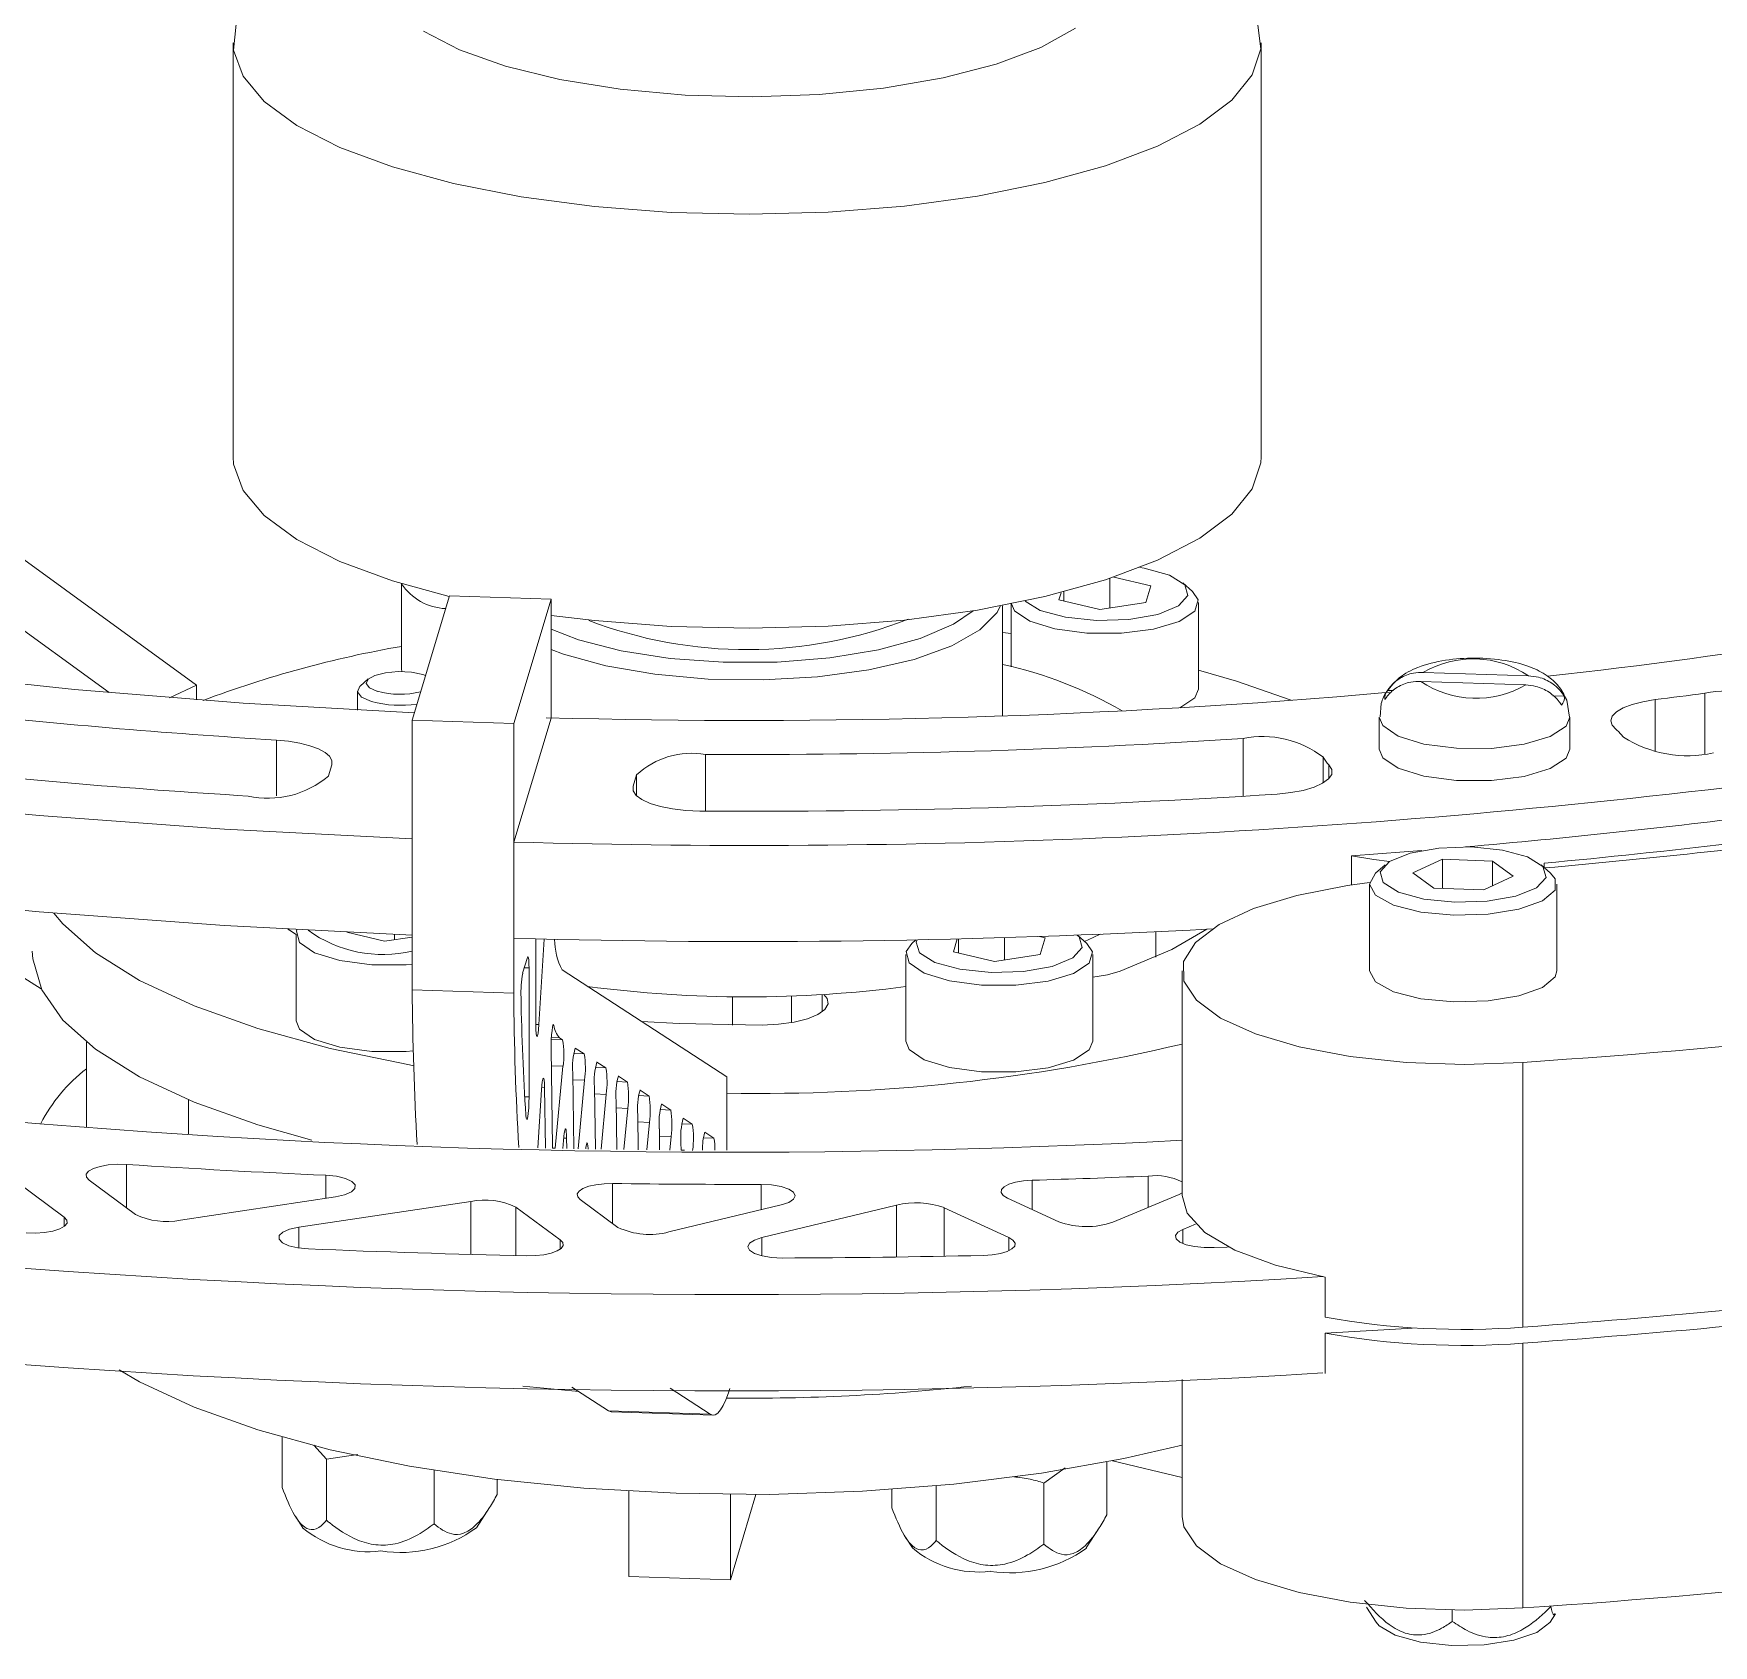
# Model space of a CAD drawing. Header units: millimetres. Extents: x 30 to 313, y 16 to 167.
# Drawn here: x 201.39 to 226.06, y 60.33 to 84 of the extents above; entities that cross this region are included whole.
import ezdxf

# ---------------------------------------------------------------- set-up
doc = ezdxf.new("R2010")
doc.units = ezdxf.units.MM

msp = doc.modelspace()

# ---------------------------------------------------------------- linework, layer by layer
at = {"color": 7, "linetype": 'Continuous', "lineweight": 15}
for p, q in [((183.995, 88.825), (203.78, 74.433)), ((183.12, 88.419), (202.496, 74.324)), ((204.318, 83.867), (204.318, 77.786)), ((219.418, 77.786), (219.418, 83.867)), ((217.194, 75.567), (217.194, 76.002)), ((217.253, 76.021), (217.795, 75.892)), ((206.791, 75.923), (206.791, 74.674)), ((216.478, 75.792), (216.447, 75.689)), ((216.521, 75.672), (216.521, 75.803)), ((217.721, 75.647), (217.795, 75.892)), ((218.407, 75.811), (218.267, 75.935)), ((206.947, 73.921), (207.494, 75.745)), ((208.987, 75.695), (207.494, 75.745)), ((208.44, 73.871), (208.987, 75.695)), ((208.987, 75.695), (208.987, 73.951)), ((215.618, 73.98), (215.618, 75.601)), ((215.746, 75.626), (215.746, 74.705)), ((217.047, 75.545), (216.447, 75.689)), ((217.047, 75.545), (217.721, 75.647)), ((218.496, 74.376), (218.496, 75.649)), ((215.746, 75.193), (215.618, 75.209)), ((206.303, 74.526), (206.184, 74.421)), ((206.791, 74.674), (206.796, 74.633)), ((221.801, 74.622), (223.343, 74.571)), ((203.383, 74.249), (203.78, 74.433)), ((203.78, 74.433), (203.78, 74.218)), ((206.144, 74.347), (206.144, 74.066)), ((221.362, 74.354), (221.274, 74.357)), ((223.303, 74.438), (221.762, 74.489)), ((223.87, 74.27), (223.703, 74.276)), ((221.182, 74.163), (221.164, 73.967)), ((223.948, 73.965), (223.905, 74.211)), ((208.44, 73.871), (206.947, 73.921)), ((206.947, 69.958), (206.947, 73.921)), ((208.44, 69.908), (208.44, 73.871)), ((208.987, 73.951), (208.713, 73.039)), ((221.152, 73.964), (221.152, 73.493)), ((223.952, 73.493), (223.952, 73.964)), ((205.766, 73.266), (205.717, 73.1)), ((208.713, 73.039), (208.44, 72.129)), ((210.244, 73.117), (210.194, 72.951)), ((208.44, 72.129), (208.44, 70.715)), ((220.742, 71.927), (220.742, 71.499)), ((221.647, 71.676), (222.079, 71.876)), ((222.814, 71.851), (222.079, 71.876)), ((222.079, 71.447), (222.079, 71.876)), ((223.118, 71.627), (222.814, 71.851)), ((222.814, 71.486), (222.814, 71.851)), ((221.237, 71.796), (221.097, 71.672)), ((221.952, 71.451), (221.647, 71.676)), ((223.118, 71.627), (222.687, 71.427)), ((223.669, 71.672), (223.529, 71.796)), ((221.008, 71.51), (221.008, 70.237)), ((221.952, 71.451), (222.687, 71.427)), ((223.758, 70.237), (223.758, 71.51)), ((217.871, 70.441), (217.871, 70.812)), ((205.241, 70.777), (205.241, 69.504)), ((206.543, 70.673), (205.988, 70.806)), ((206.016, 70.799), (206.016, 70.805)), ((206.543, 70.673), (206.947, 70.734)), ((206.689, 70.695), (206.689, 70.775)), ((208.763, 69.439), (208.763, 70.613)), ((208.886, 70.703), (208.808, 69.448)), ((214.344, 70.692), (214.285, 70.641)), ((214.954, 70.706), (214.898, 70.519)), ((214.971, 70.501), (214.971, 70.706)), ((215.645, 70.397), (215.645, 70.725)), ((216.162, 70.741), (216.245, 70.721)), ((216.172, 70.476), (216.245, 70.721)), ((216.858, 70.641), (216.72, 70.762)), ((208.57, 70.205), (208.639, 70.434)), ((214.196, 70.479), (214.196, 69.206)), ((215.498, 70.375), (214.898, 70.519)), ((215.498, 70.375), (216.172, 70.476)), ((216.946, 69.206), (216.946, 70.479)), ((208.664, 68.385), (208.664, 70.281)), ((209.149, 70.251), (211.571, 68.68)), ((218.258, 70.237), (218.258, 66.937)), ((208.44, 69.908), (206.947, 69.958)), ((202.163, 69.19), (202.163, 67.945)), ((209.008, 67.658), (208.988, 69.086)), ((209.111, 69.253), (209.157, 69.223)), ((209.342, 69.103), (209.474, 69.017)), ((209.659, 68.897), (209.792, 68.811)), ((223.261, 68.894), (223.261, 65.005)), ((209.162, 68.836), (209.048, 67.632)), ((209.323, 67.625), (209.308, 68.742)), ((209.48, 68.63), (209.384, 67.624)), ((209.977, 68.691), (210.109, 68.605)), ((211.571, 68.68), (211.571, 67.602)), ((208.847, 68.488), (208.794, 67.636)), ((208.904, 67.633), (208.891, 68.526)), ((209.638, 67.619), (209.625, 68.536)), ((209.797, 68.424), (209.721, 67.618)), ((210.294, 68.485), (210.427, 68.399)), ((203.663, 67.846), (203.663, 68.342)), ((209.953, 67.615), (209.943, 68.33)), ((210.115, 68.218), (210.057, 67.613)), ((210.267, 67.611), (210.26, 68.124)), ((210.612, 68.279), (210.744, 68.193)), ((210.432, 68.012), (210.394, 67.609)), ((210.582, 67.607), (210.578, 67.918)), ((210.929, 68.073), (211.062, 67.987)), ((211.247, 67.867), (211.379, 67.782)), ((209.008, 67.658), (209.009, 67.631)), ((209.177, 67.804), (209.16, 67.628)), ((209.218, 67.627), (209.216, 67.779)), ((210.75, 67.806), (210.731, 67.606)), ((210.897, 67.605), (210.895, 67.712)), ((201.144, 67.132), (201.837, 66.62)), ((202.201, 67.162), (202.882, 66.659)), ((203.543, 66.576), (205.821, 66.919)), ((209.415, 66.88), (209.97, 66.47)), ((215.692, 66.899), (216.443, 66.552)), ((217.24, 66.546), (218.212, 66.954)), ((218.258, 66.977), (218.212, 66.954)), ((205.281, 66.472), (207.808, 66.852)), ((208.469, 66.768), (209.121, 66.287)), ((210.719, 66.403), (212.367, 66.8)), ((212.084, 66.321), (214.063, 66.797)), ((214.761, 66.759), (215.71, 66.321)), ((218.267, 66.441), (218.453, 66.519)), ((220.355, 65.151), (220.355, 65.74)), ((220.355, 64.915), (220.355, 64.326)), ((223.261, 60.88), (223.261, 64.769)), ((218.258, 64.234), (218.258, 62.223)), ((208.575, 64.138), (209.393, 64.06)), ((209.833, 63.775), (209.294, 64.125)), ((211.326, 63.725), (210.736, 64.108)), ((211.326, 63.725), (209.833, 63.775)), ((209.875, 63.761), (211.368, 63.711)), ((205.036, 63.39), (205.036, 62.651)), ((205.505, 63.272), (205.689, 63.066)), ((206.151, 63.136), (205.689, 63.066)), ((205.689, 63.066), (205.689, 62.168)), ((216.225, 62.715), (216.536, 62.938)), ((217.151, 63.023), (217.151, 62.247)), ((217.236, 63.04), (218.258, 62.795)), ((207.269, 62.901), (207.269, 62.116)), ((208.196, 62.769), (208.196, 62.545)), ((214.645, 62.672), (214.645, 61.87)), ((216.225, 62.715), (216.225, 61.817)), ((210.128, 61.341), (210.128, 62.596)), ((211.621, 61.292), (211.621, 62.549)), ((211.997, 62.548), (211.621, 61.292)), ((213.992, 62.62), (213.992, 62.352)), ((205.237, 62.217), (205.339, 62.059)), ((207.893, 62.059), (208.083, 62.355)), ((216.849, 61.761), (217.039, 62.056)), ((214.193, 61.918), (214.294, 61.761)), ((211.621, 61.292), (210.128, 61.341)), ((220.963, 60.892), (221.106, 60.671)), ((222.225, 60.849), (222.225, 60.683)), ((223.66, 60.671), (223.74, 60.796)), ((223.672, 60.91), (223.672, 60.901))]:
    msp.add_line(p, q, dxfattribs=at)
at = {"color": 8, "linetype": 'Continuous', "lineweight": 15}
for p, q in [((225.933, 73.426), (225.933, 74.315)), ((225.202, 73.463), (225.202, 74.221)), ((204.953, 72.809), (204.953, 73.627)), ((219.151, 72.802), (219.151, 73.65)), ((211.255, 72.584), (211.255, 73.417)), ((220.33, 72.997), (220.33, 73.375)), ((210.244, 72.809), (210.244, 73.117)), ((220.411, 73.059), (220.411, 73.263)), ((210.194, 72.884), (210.194, 72.951)), ((223.573, 71.819), (223.573, 71.757)), ((208.664, 70.281), (208.594, 70.284)), ((211.653, 69.858), (211.653, 69.441)), ((212.517, 69.868), (212.517, 69.478)), ((212.97, 69.889), (212.97, 69.637)), ((208.808, 69.448), (208.763, 69.449)), ((209.028, 69.435), (209.014, 69.436)), ((209.157, 69.223), (208.991, 69.229)), ((209.111, 69.253), (208.992, 69.257)), ((209.342, 69.103), (209.339, 69.103)), ((209.162, 68.836), (208.992, 68.842)), ((209.474, 69.017), (209.321, 69.022)), ((209.659, 68.897), (209.657, 68.897)), ((209.48, 68.63), (209.309, 68.636)), ((209.792, 68.811), (209.638, 68.816)), ((210.109, 68.605), (209.956, 68.611)), ((209.977, 68.691), (209.974, 68.691)), ((208.664, 68.385), (208.6, 68.387)), ((208.891, 68.526), (208.85, 68.528)), ((209.797, 68.424), (209.627, 68.43)), ((210.427, 68.399), (210.273, 68.405)), ((210.294, 68.485), (210.292, 68.485)), ((210.115, 68.218), (209.944, 68.224)), ((210.744, 68.193), (210.59, 68.199)), ((210.612, 68.279), (210.609, 68.279)), ((210.432, 68.012), (210.262, 68.018)), ((211.062, 67.987), (210.908, 67.993)), ((210.929, 68.073), (210.927, 68.073)), ((211.247, 67.867), (211.244, 67.867)), ((209.048, 67.632), (209.009, 67.633)), ((209.216, 67.779), (209.174, 67.78)), ((210.75, 67.806), (210.579, 67.812)), ((210.945, 67.605), (210.896, 67.606)), ((211.379, 67.782), (211.225, 67.787)), ((202.752, 66.755), (202.752, 67.394)), ((205.68, 66.897), (205.68, 67.236)), ((209.892, 66.528), (209.892, 67.115)), ((216.054, 66.732), (216.054, 67.163)), ((217.759, 66.764), (217.759, 67.223)), ((212.072, 66.729), (212.072, 67.102)), ((201.837, 66.483), (201.837, 66.62)), ((207.808, 66.072), (207.808, 66.852)), ((208.469, 66.056), (208.469, 66.768)), ((214.063, 66.034), (214.063, 66.797)), ((214.761, 66.046), (214.761, 66.759)), ((205.281, 66.168), (205.281, 66.472)), ((218.267, 66.234), (218.267, 66.441)), ((209.121, 66.15), (209.121, 66.287)), ((212.084, 66.051), (212.084, 66.321)), ((215.71, 66.126), (215.71, 66.321))]:
    msp.add_line(p, q, dxfattribs=at)
at = {"color": 7, "linetype": 'Continuous', "lineweight": 15, "flags": 128}
for points in [[(169.868, 84.668), (169.941, 83.846), (170.197, 82.92), (170.637, 82.002), (171.259, 81.096), (172.059, 80.205), (173.036, 79.335), (174.183, 78.487), (175.496, 77.668), (176.97, 76.878), (178.598, 76.124), (180.372, 75.406), (182.286, 74.73), (184.329, 74.098), (186.494, 73.512), (188.771, 72.975), (191.15, 72.49), (193.62, 72.059), (196.17, 71.683), (198.79, 71.364), (201.468, 71.104), (204.191, 70.904), (206.948, 70.764)], [(204.364, 84.144), (204.325, 83.759), (204.463, 83.376), (204.775, 83.005), (205.252, 82.654), (205.885, 82.332), (206.658, 82.045), (207.553, 81.802), (208.549, 81.606), (209.623, 81.464), (210.75, 81.378), (211.903, 81.35), (213.055, 81.381), (214.179, 81.471), (215.249, 81.616), (216.24, 81.815), (217.129, 82.061), (217.894, 82.35), (218.518, 82.675), (218.986, 83.027), (219.287, 83.399), (219.414, 83.782), (219.365, 84.167)], [(207.112, 84.04), (207.643, 83.763), (208.318, 83.523), (209.114, 83.328), (210.004, 83.185), (210.957, 83.099), (211.941, 83.073), (212.923, 83.108), (213.869, 83.203), (214.746, 83.353), (215.526, 83.555), (216.181, 83.801), (216.69, 84.083)], [(204.318, 77.786), (204.325, 77.678), (204.463, 77.295), (204.775, 76.924), (205.252, 76.573), (205.885, 76.251), (206.658, 75.964), (207.491, 75.735)], [(208.987, 75.459), (209.623, 75.383), (210.75, 75.297), (211.903, 75.269), (213.055, 75.3), (214.179, 75.39), (215.249, 75.535), (216.24, 75.734), (217.129, 75.98), (217.894, 76.269), (218.518, 76.593), (218.986, 76.946), (219.287, 77.318), (219.414, 77.701), (219.418, 77.786)], [(215.952, 75.669), (216.173, 75.532), (216.542, 75.431), (216.999, 75.384), (217.475, 75.4), (217.897, 75.474), (218.201, 75.597), (218.34, 75.75), (218.294, 75.908), (218.069, 76.049), (217.7, 76.15), (217.635, 76.161)], [(215.748, 75.626), (215.796, 75.527), (216.018, 75.375), (216.389, 75.261), (216.859, 75.199), (217.364, 75.198), (217.836, 75.258), (218.212, 75.37), (218.441, 75.52), (218.491, 75.688), (218.407, 75.811)], [(215.586, 75.595), (215.538, 75.501), (215.286, 75.244), (214.874, 75.011), (214.321, 74.813), (213.654, 74.659), (212.903, 74.557), (212.104, 74.511), (211.294, 74.523), (210.511, 74.593), (209.791, 74.718), (209.169, 74.891), (208.987, 74.959)], [(208.987, 75.256), (209.39, 75.1), (210.018, 74.937), (210.738, 74.825), (211.516, 74.77), (212.31, 74.773), (213.083, 74.835), (213.795, 74.953), (214.41, 75.121), (214.898, 75.33), (215.185, 75.525)], [(199.562, 74.628), (201.989, 74.37), (204.464, 74.169), (206.975, 74.025), (206.979, 74.025)], [(206.436, 74.343), (206.319, 74.395), (206.271, 74.458), (206.299, 74.522), (206.398, 74.578), (206.554, 74.617), (206.742, 74.633), (206.935, 74.624), (207.102, 74.591), (207.144, 74.576)], [(219.859, 74.211), (219.057, 74.491), (218.496, 74.655)], [(206.351, 74.193), (206.205, 74.258), (206.145, 74.336), (206.179, 74.417), (206.184, 74.421)], [(218.221, 74.101), (218.441, 74.248), (218.496, 74.376)], [(225.202, 74.221), (225.023, 74.191), (224.864, 74.15), (224.734, 74.1), (224.636, 74.041), (224.575, 73.978), (224.553, 73.911), (224.572, 73.845), (224.63, 73.781)], [(205.766, 73.266), (205.768, 73.328), (205.734, 73.389), (205.668, 73.447), (205.571, 73.5), (205.446, 73.545), (205.298, 73.583), (205.132, 73.61), (204.953, 73.627)], [(221.152, 73.493), (221.203, 73.368), (221.429, 73.214), (221.807, 73.098), (222.285, 73.035), (222.8, 73.034), (223.281, 73.094), (223.663, 73.209), (223.896, 73.362), (223.952, 73.493)], [(219.651, 72.834), (219.852, 72.855), (220.036, 72.889), (220.194, 72.935), (220.32, 72.992), (220.407, 73.056), (220.453, 73.124), (220.454, 73.194), (220.411, 73.263)], [(211.172, 72.584), (210.967, 72.593), (210.772, 72.615), (210.594, 72.65), (210.442, 72.696), (210.322, 72.752), (210.238, 72.815), (210.195, 72.882), (210.194, 72.951)], [(198.79, 72.778), (201.468, 72.518), (204.191, 72.318), (206.948, 72.179)], [(222.261, 71.245), (222.737, 71.26), (223.159, 71.335), (223.462, 71.458), (223.602, 71.611), (223.556, 71.769), (223.331, 71.91), (222.962, 72.011), (222.505, 72.058), (222.029, 72.042), (221.607, 71.967), (221.303, 71.844), (221.164, 71.692), (221.21, 71.533), (221.435, 71.393), (221.804, 71.292), (222.261, 71.245)], [(220.742, 71.927), (221.518, 71.985), (221.775, 72.006)], [(220.742, 71.927), (221.07, 71.873), (221.301, 71.843)], [(221.097, 71.672), (221.008, 71.513), (221.097, 71.347), (221.36, 71.204), (221.761, 71.101), (222.246, 71.054)], [(222.246, 71.054), (222.75, 71.068), (223.204, 71.142), (223.547, 71.266), (223.733, 71.422), (223.736, 71.591), (223.669, 71.672)], [(221.01, 71.534), (220.686, 71.49), (219.941, 71.345), (219.303, 71.152), (218.8, 70.918), (218.453, 70.655), (218.278, 70.374), (218.283, 70.086), (218.466, 69.806), (218.821, 69.544), (219.332, 69.312), (219.975, 69.121), (220.724, 68.978), (221.546, 68.891), (222.404, 68.862), (223.261, 68.894)], [(201.686, 71.086), (201.816, 70.929), (202.298, 70.5), (202.944, 70.096), (203.743, 69.724), (204.68, 69.389), (205.741, 69.098), (206.906, 68.856), (206.969, 68.844)], [(205.119, 70.85), (205.143, 70.834), (205.241, 70.77)], [(205.255, 70.843), (205.248, 70.822), (205.291, 70.655), (205.513, 70.503), (205.884, 70.389), (206.354, 70.327), (206.859, 70.326), (206.947, 70.332)], [(217.346, 70.232), (218.105, 70.552), (218.618, 70.85)], [(208.763, 70.613), (208.764, 70.661), (208.765, 70.706)], [(214.285, 70.641), (214.203, 70.524), (214.246, 70.356), (214.468, 70.205), (214.839, 70.091), (215.309, 70.029), (215.814, 70.027), (216.287, 70.087), (216.663, 70.2), (216.891, 70.35), (216.941, 70.518), (216.858, 70.641)], [(214.366, 70.693), (214.352, 70.661), (214.399, 70.502), (214.623, 70.361), (214.992, 70.26), (215.45, 70.214), (215.925, 70.229), (216.347, 70.304), (216.651, 70.427), (216.79, 70.579), (216.744, 70.738), (216.717, 70.764)], [(216.824, 70.671), (216.95, 70.727), (217.05, 70.775)], [(201.5, 69.975), (201.203, 70.161), (200.902, 70.37)], [(201.368, 70.526), (201.374, 70.416), (201.506, 69.961), (201.816, 69.515), (202.298, 69.086), (202.944, 68.682), (203.743, 68.309), (204.68, 67.975), (205.475, 67.749)], [(208.639, 70.434), (208.644, 70.446), (208.648, 70.448), (208.653, 70.441), (208.657, 70.424), (208.66, 70.398), (208.662, 70.365), (208.663, 70.326), (208.664, 70.281)], [(216.946, 70.146), (217.158, 70.18), (217.346, 70.232)], [(221.008, 70.237), (221.097, 70.075), (221.36, 69.931), (221.761, 69.828), (222.246, 69.781)], [(222.246, 69.781), (222.75, 69.795), (223.204, 69.869), (223.547, 69.993), (223.733, 70.15), (223.758, 70.237)], [(212.088, 69.441), (212.33, 69.454), (212.556, 69.485), (212.752, 69.534), (212.906, 69.598), (213.01, 69.672), (213.056, 69.752), (213.043, 69.834), (212.995, 69.891)], [(205.241, 69.504), (205.291, 69.382), (205.513, 69.23), (205.884, 69.116), (206.354, 69.054), (206.859, 69.053), (206.963, 69.061)], [(208.763, 69.439), (208.764, 69.37), (208.768, 69.316), (208.773, 69.282), (208.78, 69.272), (208.788, 69.285), (208.796, 69.322), (208.803, 69.378), (208.808, 69.448)], [(209.028, 69.435), (209.022, 69.448), (209.015, 69.439), (209.008, 69.409), (209.001, 69.362), (208.995, 69.3), (208.991, 69.229), (208.989, 69.156), (208.988, 69.086)], [(210.315, 69.494), (210.868, 69.463), (212.088, 69.441)], [(214.196, 69.206), (214.246, 69.084), (214.468, 68.932), (214.839, 68.818), (215.309, 68.756), (215.814, 68.755), (216.287, 68.814), (216.663, 68.927), (216.891, 69.077), (216.946, 69.206)], [(208.847, 68.488), (208.852, 68.555), (208.858, 68.609), (208.866, 68.646), (208.873, 68.663), (208.88, 68.658), (208.885, 68.632), (208.889, 68.587), (208.891, 68.526)], [(208.617, 68.118), (208.622, 68.073), (208.629, 68.053), (208.637, 68.06), (208.645, 68.093), (208.652, 68.149), (208.659, 68.222), (208.662, 68.304), (208.664, 68.385)], [(209.177, 67.804), (209.182, 67.854), (209.189, 67.89), (209.195, 67.911), (209.201, 67.916), (209.207, 67.904), (209.211, 67.875), (209.215, 67.833), (209.216, 67.779)], [(209.497, 67.622), (209.5, 67.648), (209.506, 67.684), (209.513, 67.706), (209.519, 67.71), (209.524, 67.698), (209.529, 67.669), (209.532, 67.627), (209.532, 67.621)], [(202.752, 67.394), (202.616, 67.397), (202.483, 67.387), (202.363, 67.366), (202.265, 67.334), (202.195, 67.295), (202.16, 67.251), (202.162, 67.206), (202.201, 67.162)], [(205.68, 67.236), (205.834, 67.22), (205.966, 67.189), (206.061, 67.146), (206.11, 67.095), (206.107, 67.041), (206.054, 66.991), (205.955, 66.948), (205.821, 66.919)], [(209.892, 67.115), (209.765, 67.111), (209.645, 67.097), (209.54, 67.074), (209.456, 67.042), (209.399, 67.004), (209.373, 66.963), (209.378, 66.92), (209.415, 66.88)], [(216.054, 67.163), (215.925, 67.153), (215.809, 67.133), (215.712, 67.103), (215.643, 67.066), (215.604, 67.024), (215.6, 66.98), (215.63, 66.938), (215.692, 66.899)], [(212.072, 67.102), (212.227, 67.094), (212.367, 67.07), (212.478, 67.033), (212.549, 66.987), (212.574, 66.935), (212.549, 66.883), (212.478, 66.837), (212.367, 66.8)], [(218.258, 66.937), (218.33, 66.681), (218.591, 66.396), (219.031, 66.136), (219.628, 65.914), (220.355, 65.74)], [(201.278, 66.389), (201.415, 66.385), (201.549, 66.395), (201.671, 66.416), (201.771, 66.447), (201.842, 66.486), (201.878, 66.531), (201.876, 66.576), (201.837, 66.62)], [(205.424, 66.154), (205.269, 66.17), (205.138, 66.201), (205.042, 66.244), (204.993, 66.295), (204.995, 66.349), (205.048, 66.4), (205.147, 66.442), (205.281, 66.472)], [(218.267, 66.441), (218.193, 66.399), (218.16, 66.351), (218.171, 66.301), (218.224, 66.255), (218.315, 66.216), (218.437, 66.188), (218.578, 66.173), (218.726, 66.173)], [(208.633, 66.052), (208.761, 66.055), (208.883, 66.069), (208.99, 66.092), (209.076, 66.124), (209.135, 66.162), (209.163, 66.204), (209.158, 66.246), (209.121, 66.287)], [(212.382, 66.019), (212.226, 66.027), (212.086, 66.05), (211.974, 66.087), (211.902, 66.134), (211.877, 66.185), (211.901, 66.237), (211.973, 66.284), (212.084, 66.321)], [(215.338, 66.058), (215.468, 66.066), (215.587, 66.086), (215.685, 66.116), (215.757, 66.153), (215.797, 66.195), (215.802, 66.239), (215.772, 66.282), (215.71, 66.321)], [(218.726, 66.173), (218.912, 66.181), (218.936, 66.182)], [(220.355, 64.915), (221.561, 64.986), (221.633, 64.99)], [(202.643, 64.376), (202.944, 64.203), (203.743, 63.831), (204.68, 63.496), (205.741, 63.205), (206.906, 62.963), (208.156, 62.774), (209.47, 62.64), (210.825, 62.565), (212.197, 62.549), (213.564, 62.594), (214.902, 62.697), (216.189, 62.858), (217.401, 63.073), (218.258, 63.27)], [(211.615, 64.104), (211.594, 64.042), (211.555, 63.938), (211.516, 63.854), (211.477, 63.789), (211.438, 63.743), (211.4, 63.718), (211.363, 63.712), (211.326, 63.725)], [(209.875, 63.761), (209.87, 63.761), (209.833, 63.775)], [(223.261, 60.88), (222.404, 60.848), (221.546, 60.877), (220.724, 60.964), (219.975, 61.107), (219.332, 61.298), (218.821, 61.53), (218.466, 61.792), (218.283, 62.072), (218.258, 62.223)], [(223.66, 60.671), (223.657, 60.666), (223.466, 60.519), (223.13, 60.405), (222.692, 60.339), (222.213, 60.33), (221.757, 60.38), (221.385, 60.481), (221.148, 60.62), (221.106, 60.671)]]:
    msp.add_lwpolyline(points, dxfattribs=at)
at = {"color": 8, "linetype": 'Continuous', "lineweight": 15, "flags": 128}
msp.add_lwpolyline([(221.152, 73.965), (221.203, 73.84), (221.429, 73.686), (221.807, 73.569), (222.285, 73.506), (222.8, 73.505), (223.281, 73.566), (223.663, 73.68), (223.896, 73.833), (223.952, 73.965)], dxfattribs=at)
at = {"color": 7, "linetype": 'Continuous', "lineweight": 15}
for centre, radius, start, end in [((207.469, 76.367), 0.809, 213.2963, 267.8366), ((214.667, 155.648), 81.577, 276.30421, 282.21145), ((211.864, 81.479), 6.523, 249.1294, 291.3084), ((209.548, 59.128), 16.113, 99.8533, 110.6031), ((222.531, 73.37), 1.45, 55.9535, 120.2321), ((214.313, 68.769), 6.11, 59.8972, 77.6683), ((206.77, 75.608), 1.308, 255.18, 283.3032), ((211.876, 181.342), 107.427, 268.42066, 275.03289), ((221.404, 74.245), 0.171, 139.4748, 187.1588), ((222.573, 75.691), 1.45, 235.9535, 300.2321), ((223.7, 74.249), 0.171, 319.4748, 7.1588), ((213.451, 168.312), 94.822, 277.11894, 277.56422), ((226.31, 72.265), 2.085, 64.2637, 100.403), ((211.366, 178.149), 104.718, 263.79176, 266.48889), ((206.773, 75.809), 1.671, 255.3737, 278.4256), ((224.265, 73.314), 0.593, 37.0807, 52.0001), ((211.885, 185.914), 112.499, 269.67934, 273.70312), ((219.437, 72.21), 1.469, 52.5352, 101.2187), ((225.681, 75.158), 1.761, 237.5993, 282.4061), ((211.054, 72.241), 1.193, 80.2947, 132.7708), ((220.715, 73.566), 0.43, 206.3667, 224.8635), ((211.335, 184.221), 111.623, 263.7804, 266.51014), ((204.832, 74.134), 1.361, 257.6175, 310.5193), ((211.918, 193.169), 121.09, 268.35422, 277.07834), ((211.886, 192.484), 119.902, 269.65901, 273.71322), ((212.909, 182.369), 110.719, 274.92615, 277.22838), ((212.942, 184.699), 113.38, 275.38035, 276.77209), ((213.093, 189.596), 118.313, 275.08608, 277.41198), ((214.991, 192.76), 124.142, 273.82004, 283.29439), ((206.523, 72.366), 1.889, 234.1748, 282.9847), ((211.869, 195.696), 125.028, 268.42863, 273.13042), ((210.02, 70.702), 0.98, 180.1271, 207.3932), ((211.66, 191.635), 124.061, 257.53239, 273.05038), ((210.243, 69.911), 1.698, 170.0231, 182.1472), ((252.755, 70.295), 45.809, 180.4212, 183.2641), ((254.281, 70.246), 45.843, 180.4218, 183.2559), ((244.29, 70.451), 35.749, 180.9667, 183.7413), ((211.869, 87.809), 17.954, 262.4886, 277.4494), ((209.363, 69.477), 0.337, 187.1692, 221.5852), ((207.919, 69.012), 1.256, 351.9355, 9.6634), ((210.287, 68.831), 0.984, 163.949, 185.2092), ((212.068, 95.191), 26.754, 268.935, 283.3763), ((208.236, 68.807), 1.256, 351.9355, 9.6634), ((210.605, 68.625), 0.984, 163.949, 185.2092), ((211.677, 206.503), 141.021, 257.53102, 273.51409), ((203.625, 66.891), 2.403, 127.4745, 152.6466), ((208.554, 68.601), 1.256, 351.9355, 9.6634), ((210.922, 68.419), 0.984, 163.949, 185.2092), ((208.871, 68.395), 1.256, 351.9355, 9.6634), ((211.24, 68.213), 0.984, 163.949, 185.2092), ((209.189, 68.189), 1.256, 351.9355, 9.6634), ((211.557, 68.007), 0.984, 163.949, 185.2092), ((209.506, 67.983), 1.256, 351.9355, 9.6634), ((211.875, 67.801), 0.984, 163.949, 185.2092), ((209.823, 67.777), 1.256, 351.9355, 9.6634), ((212.037, 67.633), 0.825, 163.4765, 182.0687), ((210.813, 67.643), 0.582, 355.9568, 13.7304), ((211.677, 205.088), 141.021, 257.53102, 273.51409), ((211.695, 205.438), 138.333, 266.29341, 267.50793), ((211.868, 210.266), 143.165, 269.20886, 270.08144), ((211.918, 208.219), 141.117, 271.67931, 272.37222), ((217.865, 66.333), 0.897, 64.0059, 96.7727), ((208.013, 65.815), 1.057, 64.4364, 101.2021), ((203.338, 67.613), 1.057, 244.4364, 281.2021), ((214.349, 65.604), 1.227, 70.369, 103.4656), ((210.436, 67.468), 1.102, 244.9845, 284.8493), ((216.85, 67.672), 1.191, 250.016, 289.097), ((211.831, 217.144), 151.125, 267.57037, 268.7877), ((211.871, 218.674), 152.655, 270.19183, 271.30157), ((212.884, 208.628), 143.997, 274.13253, 276.91539), ((212.884, 208.392), 143.997, 274.13253, 276.91539), ((222.386, 76.569), 11.598, 259.9174, 274.3293), ((222.386, 76.334), 11.598, 259.9174, 274.3293), ((211.894, 94.234), 30.273, 269.3786, 276.1974), ((214.991, 184.746), 124.142, 273.82004, 283.29439), ((206.304, 63.202), 1.496, 229.8166, 276.9852), ((206.774, 63.598), 1.903, 261.2954, 306.0296), ((215.26, 62.904), 1.496, 229.8166, 276.9852), ((215.73, 63.299), 1.903, 261.2954, 306.0296)]:
    msp.add_arc(centre, radius, start, end, dxfattribs=at)
for points, knots in [([(223.902, 74.222), (223.866, 74.291), (223.794, 74.432), (223.605, 74.591), (223.355, 74.718), (223.006, 74.807), (222.565, 74.842), (222.106, 74.81), (221.738, 74.714), (221.449, 74.57), (221.322, 74.414), (221.265, 74.343)], [0, 0, 0, 0, 0.077303, 0.155606, 0.252926, 0.381449, 0.520647, 0.655088, 0.797251, 0.908095, 1, 1, 1, 1]), ([(221.274, 74.357), (221.286, 74.374), (221.334, 74.444), (221.454, 74.546), (221.63, 74.616), (221.752, 74.62), (221.801, 74.622)], [0, 0, 0, 0, 0.102311, 0.426695, 0.763526, 1, 1, 1, 1]), ([(223.343, 74.571), (223.393, 74.566), (223.514, 74.554), (223.69, 74.472), (223.811, 74.362), (223.859, 74.288), (223.87, 74.27)], [0, 0, 0, 0, 0.236474, 0.573305, 0.897689, 1, 1, 1, 1]), ([(221.265, 74.343), (221.264, 74.342), (221.221, 74.295), (221.201, 74.228), (221.182, 74.163)], [0, 0, 0, 0, 0.024665, 1, 1, 1, 1]), ([(221.762, 74.489), (221.712, 74.488), (221.591, 74.484), (221.414, 74.413), (221.294, 74.311), (221.246, 74.241), (221.235, 74.224)], [0, 0, 0, 0, 0.236474, 0.573305, 0.897689, 1, 1, 1, 1]), ([(223.83, 74.138), (223.819, 74.155), (223.771, 74.229), (223.651, 74.339), (223.474, 74.421), (223.353, 74.433), (223.303, 74.438)], [0, 0, 0, 0, 0.102311, 0.426695, 0.763526, 1, 1, 1, 1]), ([(223.905, 74.211), (223.905, 74.214), (223.905, 74.218), (223.903, 74.221), (223.902, 74.222)], [0, 0, 0, 0, 0.854064, 1, 1, 1, 1]), ([(216.225, 62.715), (216.159, 62.736), (216.014, 62.781), (215.864, 62.797), (215.783, 62.806)], [0, 0, 0, 0, 0.457865, 1, 1, 1, 1]), ([(205.036, 62.651), (205.094, 62.505), (205.186, 62.277), (205.339, 62.072), (205.478, 62.009), (205.595, 62.064), (205.663, 62.14), (205.689, 62.168)], [0, 0, 0, 0, 0.299138, 0.468142, 0.637981, 0.862832, 1, 1, 1, 1]), ([(207.269, 62.116), (207.352, 62.051), (207.481, 61.951), (207.699, 61.96), (207.896, 62.091), (208.062, 62.309), (208.159, 62.481), (208.196, 62.545)], [0, 0, 0, 0, 0.299138, 0.468142, 0.637981, 0.862832, 1, 1, 1, 1]), ([(213.992, 62.352), (214.05, 62.207), (214.141, 61.979), (214.295, 61.774), (214.434, 61.711), (214.55, 61.766), (214.619, 61.841), (214.645, 61.87)], [0, 0, 0, 0, 0.299138, 0.468142, 0.637981, 0.862832, 1, 1, 1, 1]), ([(216.225, 61.817), (216.307, 61.753), (216.437, 61.653), (216.655, 61.662), (216.852, 61.793), (217.017, 62.011), (217.114, 62.182), (217.151, 62.247)], [0, 0, 0, 0, 0.2991379, 0.468142, 0.6379814, 0.8628316, 1, 1, 1, 1]), ([(207.269, 62.116), (207.192, 62.06), (207.018, 61.935), (206.729, 61.812), (206.412, 61.792), (206.07, 61.89), (205.84, 62.044), (205.703, 62.157), (205.689, 62.168)], [0, 0, 0, 0, 0.1677335, 0.3769169, 0.5370129, 0.6969877, 0.969137, 1, 1, 1, 1]), ([(216.225, 61.817), (216.147, 61.762), (215.974, 61.637), (215.684, 61.514), (215.368, 61.494), (215.026, 61.591), (214.796, 61.746), (214.659, 61.859), (214.645, 61.87)], [0, 0, 0, 0, 0.1677335, 0.3769169, 0.5370129, 0.6969877, 0.969137, 1, 1, 1, 1]), ([(220.936, 60.992), (221.051, 60.862), (221.231, 60.658), (221.534, 60.494), (221.808, 60.468), (222.038, 60.554), (222.174, 60.648), (222.225, 60.683)], [0, 0, 0, 0, 0.299138, 0.468142, 0.637981, 0.862832, 1, 1, 1, 1]), ([(222.225, 60.683), (222.296, 60.636), (222.455, 60.529), (222.72, 60.436), (223.01, 60.449), (223.323, 60.582), (223.534, 60.761), (223.659, 60.888), (223.672, 60.901)], [0, 0, 0, 0, 0.167733, 0.376917, 0.537013, 0.696988, 0.969137, 1, 1, 1, 1]), ([(223.672, 60.901), (223.686, 60.839), (223.705, 60.754), (223.729, 60.789), (223.736, 60.799)], [0, 0, 0, 0, 0.7268041, 1, 1, 1, 1])]:
    msp.add_open_spline(points, degree=3, knots=knots, dxfattribs=at)

doc.saveas('drawing.dxf')
